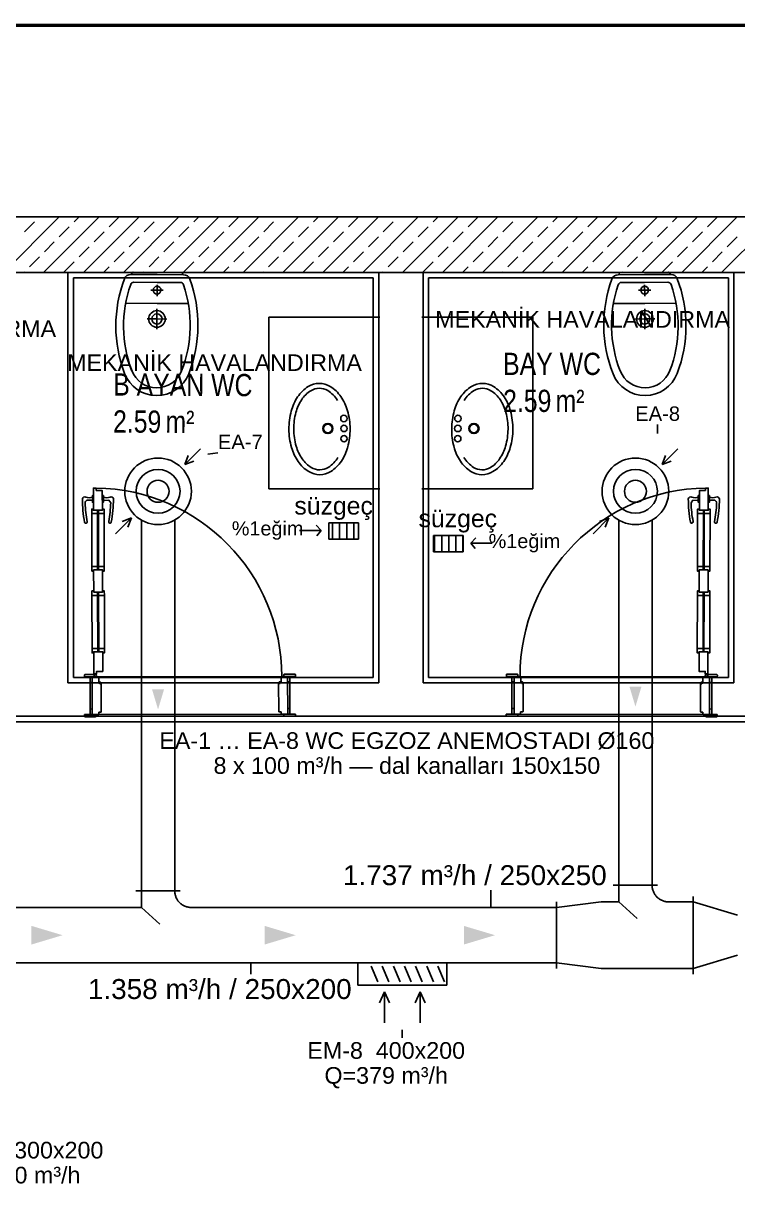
# Model space of a CAD drawing. Header units: centimetres. Extents: x 357699 to 366480, y -615216 to -609849.
# Drawn here: x 358659 to 358981, y -610380 to -609849 of the extents above; entities that cross this region are included whole.
import ezdxf
from ezdxf.enums import TextEntityAlignment as Align

# ---------------------------------------------------------------- set-up
doc = ezdxf.new("R2010")
doc.units = ezdxf.units.CM
for name, color, linetype in [('ROTAS-HAV-CERCEVE', 7, 'Continuous'), ('ROTAS-HAV-EGZOZ', 4, 'Continuous'), ('ROTAS-HAV-MENFEZ', 7, 'Continuous'), ('ROTAS-HAV-OK', 7, 'Continuous'), ('ROTAS-HAV-YAZI', 7, 'Continuous'), ('ROTAS-MIMARI', 8, 'Continuous'), ('ROTAS-MIMARI-KOLON', 8, 'Continuous')]:
    doc.layers.add(name, color=color, linetype=linetype)
doc.styles.add('ROTAS', font='arial.ttf')

msp = doc.modelspace()

# ---------------------------------------------------------------- linework, layer by layer
at = {"layer": 'ROTAS-HAV-CERCEVE', "const_width": 1.5}
msp.add_lwpolyline([(357700, -615060), (359300, -615060), (359300, -609850), (357700, -609850)], close=True, dxfattribs=at)
at = {"layer": 'ROTAS-HAV-EGZOZ'}
for p, q in [((358869.9, -610247.5), (358869.9, -610239.7)), ((358761.8, -610272.5), (358761.8, -610277.5))]:
    msp.add_line(p, q, dxfattribs=at)
for points in [[(358635, -610247.5), (358712.5, -610247.5), (358712.5, -610073)], [(358727.5, -610073), (358727.5, -610240), (358727.51, -610240.37), (358727.54, -610240.74), (358727.58, -610241.1), (358727.64, -610241.46), (358727.72, -610241.82), (358727.82, -610242.18), (358727.94, -610242.53), (358728.07, -610242.87), (358728.22, -610243.21), (358728.39, -610243.54), (358728.57, -610243.86), (358728.76, -610244.17), (358728.98, -610244.47), (358729.2, -610244.76), (358729.44, -610245.04), (358729.7, -610245.3), (358729.96, -610245.56), (358730.24, -610245.8), (358730.53, -610246.02), (358730.83, -610246.24), (358731.14, -610246.43), (358731.46, -610246.61), (358731.79, -610246.78), (358732.13, -610246.93), (358732.47, -610247.06), (358732.82, -610247.18), (358733.18, -610247.28), (358733.54, -610247.36), (358733.9, -610247.42), (358734.26, -610247.46), (358734.63, -610247.49), (358735, -610247.5), (358830, -610247.5), (358899.5, -610247.5), (358919.5, -610245), (358927.5, -610245), (358927.5, -610073)], [(358942.5, -610073), (358942.5, -610237.5), (358942.51, -610237.87), (358942.54, -610238.24), (358942.58, -610238.6), (358942.64, -610238.96), (358942.72, -610239.32), (358942.82, -610239.68), (358942.94, -610240.03), (358943.07, -610240.37), (358943.22, -610240.71), (358943.39, -610241.04), (358943.57, -610241.36), (358943.76, -610241.67), (358943.98, -610241.97), (358944.2, -610242.26), (358944.44, -610242.54), (358944.7, -610242.8), (358944.96, -610243.06), (358945.24, -610243.3), (358945.53, -610243.52), (358945.83, -610243.74), (358946.14, -610243.93), (358946.46, -610244.11), (358946.79, -610244.28), (358947.13, -610244.43), (358947.47, -610244.56), (358947.82, -610244.68), (358948.18, -610244.78), (358948.54, -610244.86), (358948.9, -610244.92), (358949.26, -610244.96), (358949.63, -610244.99), (358950, -610245), (358961, -610245), (358981, -610251)], [(358710, -610240), (358730, -610240)], [(358925, -610237.5), (358945, -610237.5)], [(358899.5, -610275), (358899.5, -610245)], [(358927.5, -610245), (358935.75, -610252.5)], [(358961, -610277.5), (358961, -610242.5)], [(358712.5, -610247.5), (358720.75, -610255)], [(358981, -610269), (358961, -610275), (358935, -610275), (358919.5, -610275), (358899.5, -610272.5), (358830, -610272.5), (358720, -610272.5), (358620, -610272.5), (358400, -610272.5), (358384.5, -610272.5), (358364.5, -610270), (358350, -610270), (358300, -610270)]]:
    msp.add_lwpolyline(points, dxfattribs=at)
at = {"layer": 'ROTAS-HAV-MENFEZ'}
for p, q in [((358739.09, -610040.91), (358732.02, -610047.98)), ((358732.02, -610047.98), (358733.58, -610043.88)), ((358954.09, -610040.91), (358947.02, -610047.98)), ((358947.02, -610047.98), (358948.58, -610043.88)), ((358732.02, -610047.98), (358736.12, -610046.42)), ((358947.02, -610047.98), (358951.12, -610046.42)), ((358700.91, -610079.09), (358707.98, -610072.02)), ((358707.98, -610072.02), (358703.88, -610073.58)), ((358707.98, -610072.02), (358706.42, -610076.12)), ((358915.91, -610079.09), (358922.98, -610072.02)), ((358922.98, -610072.02), (358918.88, -610073.58)), ((358922.98, -610072.02), (358921.42, -610076.12)), ((358816, -610274), (358819, -610281)), ((358821, -610274), (358824, -610281)), ((358826, -610274), (358829, -610281)), ((358831, -610274), (358834, -610281)), ((358836, -610274), (358839, -610281)), ((358841, -610274), (358844, -610281)), ((358846, -610274), (358849, -610281)), ((358822, -610285.5), (358819.75, -610290.5)), ((358822, -610299.5), (358822, -610285.5)), ((358822, -610285.5), (358824.25, -610290.5)), ((358838, -610285.5), (358835.75, -610290.5)), ((358838, -610299.5), (358838, -610285.5)), ((358838, -610285.5), (358840.25, -610290.5))]:
    msp.add_line(p, q, dxfattribs=at)
msp.add_lwpolyline([(358850, -610272.5), (358850, -610282.5), (358810, -610282.5), (358810, -610272.5)], dxfattribs=at)
for centre, radius in [((358720, -610060), 15), ((358720, -610060), 9.9), ((358935, -610060), 15), ((358935, -610060), 9.9), ((358720, -610060), 4.95), ((358935, -610060), 4.95)]:
    msp.add_circle(centre, radius, dxfattribs=at)
at = {"layer": 'ROTAS-HAV-OK'}
for points in [[(358720, -610158.25), (358722.7, -610149.25), (358717.3, -610149.25)], [(358935, -610157), (358937.7, -610148), (358932.3, -610148)], [(358677, -610260), (358663, -610255.8), (358663, -610264.2)], [(358782, -610260), (358768, -610255.8), (358768, -610264.2)], [(358871.75, -610260), (358857.75, -610255.8), (358857.75, -610264.2)]]:
    msp.add_solid(points, dxfattribs=at)
at = {"layer": 'ROTAS-HAV-YAZI'}
for p, q in [((358945, -610033.88), (358945, -610029.88)), ((358742.41, -610043.27), (358746.99, -610042.63)), ((358830, -610302.6), (358830, -610306.3))]:
    msp.add_line(p, q, dxfattribs=at)
at = {"layer": 'ROTAS-MIMARI'}
for p, q in [((357804.37, -609936.35), (359214.37, -609936.35)), ((357804.37, -609936.35), (359214.37, -609936.35)), ((359214.37, -609936.35), (357804.37, -609936.35)), ((359214.37, -609936.35), (357804.37, -609936.35)), ((358634.37, -609936.35), (359134.37, -609936.35)), ((359139.37, -609961.35), (357879.37, -609961.35)), ((357879.37, -609961.35), (359139.37, -609961.35)), ((358519.37, -609961.35), (358714.37, -609961.35)), ((358634.37, -609961.35), (359134.37, -609961.35)), ((358659.51, -609961.35), (358659.82, -609961.05)), ((358679.37, -610146.35), (358679.37, -609961.35)), ((358679.37, -609961.35), (358819.37, -609961.35)), ((358681.87, -610143.85), (358681.87, -609963.85)), ((358681.87, -609963.85), (358816.87, -609963.85)), ((358707.71, -609962.29), (358719.61, -609962.35)), ((358708.81, -609961.3), (358719.61, -609961.35)), ((358713.39, -609961.35), (358713.7, -609961.05)), ((358767.28, -609961.35), (358767.58, -609961.05)), ((358816.87, -609963.85), (358816.87, -610143.85)), ((358819.37, -609961.35), (358819.37, -610146.35)), ((358821.16, -609961.35), (358821.46, -609961.05)), ((358839.37, -609961.35), (358839.37, -610146.35)), ((358979.37, -609961.35), (358839.37, -609961.35)), ((358839.37, -609961.35), (359034.37, -609961.35)), ((358841.87, -609963.85), (358841.87, -610143.85)), ((358976.87, -609963.85), (358841.87, -609963.85)), ((358875.04, -609961.35), (358875.34, -609961.05)), ((358927.23, -609962.41), (358939.13, -609962.35)), ((358927.63, -609962.41), (358927.62, -609962.11)), ((358928.32, -609961.41), (358939.12, -609961.35)), ((358928.92, -609961.35), (358929.22, -609961.05)), ((358976.87, -610143.85), (358976.87, -609963.85)), ((358979.37, -610146.35), (358979.37, -609961.35)), ((358709.1, -609965.8), (358719.59, -609965.85)), ((358719.57, -609969.35), (358716.77, -609969.34)), ((358719.58, -609966.91), (358719.56, -609972.02)), ((358719.57, -609969.35), (358722.37, -609969.37)), ((358730.08, -609965.91), (358719.59, -609965.85)), ((358928.65, -609965.91), (358939.14, -609965.85)), ((358939.16, -609969.35), (358936.36, -609969.37)), ((358949.64, -609965.8), (358939.14, -609965.85)), ((358939.15, -609966.91), (358939.17, -609972.02)), ((358939.16, -609969.35), (358941.96, -609969.34)), ((358719.54, -609975.35), (358705.42, -609975.28)), ((358719.54, -609975.35), (358733.66, -609975.42)), ((358939.19, -609975.35), (358925.07, -609975.42)), ((358939.19, -609975.35), (358953.31, -609975.28)), ((358719.53, -609977.84), (358719.48, -609986.97)), ((358939.2, -609977.84), (358939.25, -609986.97)), ((358719.51, -609982.35), (358715.06, -609982.33)), ((358719.51, -609982.35), (358723.95, -609982.37)), ((358819.9, -609981.58), (358769.9, -609981.58)), ((358769.9, -609981.58), (358769.9, -610058.85)), ((358838.84, -609981.58), (358888.84, -609981.58)), ((358888.84, -609981.58), (358888.84, -610058.85)), ((358939.23, -609982.35), (358934.78, -609982.37)), ((358939.23, -609982.35), (358943.67, -609982.33)), ((358769.9, -610058.85), (358819.9, -610058.85)), ((358888.84, -610058.85), (358838.84, -610058.85)), ((358690.19, -610093.93), (358690.14, -610070)), ((358692.78, -610095.41), (358692.72, -610068.52)), ((358693.2, -610095.41), (358693.14, -610068.51)), ((358695.79, -610093.92), (358695.74, -610069.99)), ((358962.94, -610093.92), (358963, -610069.99)), ((358965.53, -610095.41), (358965.59, -610068.51)), ((358965.95, -610095.41), (358966.01, -610068.52)), ((358968.54, -610093.93), (358968.6, -610070)), ((358793.49, -610077.65), (358791.24, -610075.27)), ((358791.24, -610075.27), (358793.49, -610077.65)), ((358796.86, -610074.17), (358810.27, -610074.17)), ((358796.86, -610081.56), (358796.86, -610074.17)), ((358798.61, -610081.56), (358798.61, -610074.17)), ((358801.79, -610081.56), (358801.79, -610074.17)), ((358804.96, -610081.56), (358804.96, -610074.17)), ((358808.14, -610081.56), (358808.14, -610074.17)), ((358810.27, -610074.17), (358810.27, -610081.56)), ((358783.76, -610077.65), (358793.49, -610077.65)), ((358793.49, -610077.65), (358791.55, -610079.99)), ((358810.27, -610081.56), (358796.86, -610081.56)), ((358857.45, -610079.86), (358844.04, -610079.86)), ((358844.04, -610079.86), (358844.04, -610087.26)), ((358844.57, -610087.26), (358844.57, -610079.86)), ((358847.75, -610087.26), (358847.75, -610079.86)), ((358850.92, -610087.26), (358850.92, -610079.86)), ((358854.1, -610087.26), (358854.1, -610079.86)), ((358857.27, -610087.26), (358857.27, -610079.86)), ((358857.45, -610087.26), (358857.45, -610079.86)), ((358860.81, -610083.35), (358863.06, -610080.97)), ((358863.06, -610080.97), (358860.81, -610083.35)), ((358844.04, -610087.26), (358857.45, -610087.26)), ((358870.54, -610083.35), (358860.81, -610083.35)), ((358860.81, -610083.35), (358862.75, -610085.69)), ((358690.27, -610130.82), (358690.22, -610106.89)), ((358692.8, -610105.41), (358692.86, -610132.3)), ((358693.22, -610105.41), (358693.28, -610132.3)), ((358695.87, -610130.81), (358695.82, -610106.88)), ((358962.86, -610130.81), (358962.91, -610106.88)), ((358965.51, -610105.41), (358965.45, -610132.3)), ((358965.93, -610105.41), (358965.87, -610132.3)), ((358968.46, -610130.82), (358968.51, -610106.89)), ((358789.37, -610143.85), (358681.87, -610143.85)), ((358686.86, -610142.88), (358686.86, -610143.58)), ((358686.86, -610142.88), (358686.86, -610143.58)), ((358686.86, -610143.58), (358693.01, -610143.57)), ((358687.16, -610142.58), (358690.91, -610142.57)), ((358689.36, -610143.58), (358689.36, -610146.08)), ((358690.36, -610143.57), (358690.4, -610160.57)), ((358691.21, -610142.87), (358691.21, -610143.57)), ((358691.64, -610143.44), (358691.64, -610143.57)), ((358691.74, -610142.47), (358691.78, -610142.3)), ((358691.94, -610143.45), (358691.94, -610143.57)), ((358692.04, -610142.52), (358692.08, -610142.3)), ((358693.01, -610143.57), (358775.71, -610143.38)), ((358693.31, -610143.87), (358693.31, -610146.37)), ((358775.41, -610143.68), (358775.41, -610146.18)), ((358781.86, -610143.37), (358775.71, -610143.38)), ((358776.65, -610142.68), (358776.65, -610143.38)), ((358781.56, -610142.37), (358776.95, -610142.38)), ((358778.36, -610143.38), (358778.4, -610160.38)), ((358779.36, -610143.37), (358779.36, -610145.87)), ((358781.86, -610142.67), (358781.86, -610143.37)), ((358781.86, -610142.67), (358781.86, -610143.37)), ((358816.87, -610143.85), (358789.37, -610143.85)), ((358841.87, -610143.85), (358869.37, -610143.85)), ((358869.37, -610143.85), (358976.87, -610143.85)), ((358876.88, -610142.67), (358876.87, -610143.37)), ((358876.88, -610142.67), (358876.87, -610143.37)), ((358876.87, -610143.37), (358883.02, -610143.38)), ((358877.18, -610142.37), (358881.78, -610142.38)), ((358879.37, -610143.37), (358879.37, -610145.87)), ((358880.37, -610143.38), (358880.34, -610160.38)), ((358882.08, -610142.68), (358882.08, -610143.38)), ((358965.72, -610143.57), (358883.02, -610143.38)), ((358883.32, -610143.68), (358883.32, -610146.18)), ((358965.42, -610143.87), (358965.42, -610146.37)), ((358971.87, -610143.58), (358965.72, -610143.57)), ((358966.7, -610142.52), (358966.65, -610142.3)), ((358966.8, -610143.45), (358966.8, -610143.57)), ((358966.99, -610142.47), (358966.96, -610142.3)), ((358967.1, -610143.44), (358967.1, -610143.57)), ((358967.53, -610142.87), (358967.52, -610143.57)), ((358971.58, -610142.58), (358967.83, -610142.57)), ((358968.37, -610143.57), (358968.34, -610160.57)), ((358969.37, -610143.58), (358969.37, -610146.08)), ((358971.88, -610142.88), (358971.87, -610143.58)), ((358971.88, -610142.88), (358971.87, -610143.58)), ((358789.37, -610146.35), (358679.37, -610146.35)), ((358689.36, -610146.08), (358690.36, -610146.07)), ((358689.39, -610158.08), (358689.36, -610146.08)), ((358693.31, -610146.37), (358694.11, -610146.36)), ((358693.58, -610146.33), (358694.27, -610146.33)), ((358693.8, -610146.21), (358694.05, -610146.21)), ((358693.8, -610146.33), (358693.8, -610146.81)), ((358693.8, -610146.81), (358694.05, -610146.81)), ((358694.05, -610146.33), (358694.05, -610146.81)), ((358694.42, -610146.66), (358694.44, -610159.26)), ((358774.32, -610146.49), (358774.34, -610159.09)), ((358775.15, -610146.15), (358774.46, -610146.15)), ((358775.41, -610146.18), (358774.61, -610146.19)), ((358774.93, -610146.03), (358774.68, -610146.03)), ((358774.68, -610146.15), (358774.68, -610146.63)), ((358774.93, -610146.63), (358774.68, -610146.63)), ((358774.93, -610146.15), (358774.93, -610146.63)), ((358779.36, -610145.87), (358778.36, -610145.88)), ((358779.39, -610157.87), (358779.36, -610145.87)), ((358819.37, -610146.35), (358789.37, -610146.35)), ((358839.37, -610146.35), (358869.37, -610146.35)), ((358869.37, -610146.35), (358979.37, -610146.35)), ((358879.34, -610157.87), (358879.37, -610145.87)), ((358879.37, -610145.87), (358880.37, -610145.88)), ((358883.32, -610146.18), (358884.12, -610146.19)), ((358883.58, -610146.15), (358884.27, -610146.15)), ((358883.8, -610146.03), (358884.06, -610146.03)), ((358883.8, -610146.15), (358883.8, -610146.63)), ((358883.8, -610146.63), (358884.06, -610146.63)), ((358884.06, -610146.15), (358884.06, -610146.63)), ((358884.42, -610146.49), (358884.39, -610159.09)), ((358964.32, -610146.66), (358964.29, -610159.26)), ((358965.15, -610146.33), (358964.46, -610146.33)), ((358965.42, -610146.37), (358964.62, -610146.36)), ((358964.94, -610146.21), (358964.68, -610146.21)), ((358964.68, -610146.33), (358964.68, -610146.81)), ((358964.93, -610146.81), (358964.68, -610146.81)), ((358964.94, -610146.33), (358964.93, -610146.81)), ((358969.37, -610146.08), (358968.37, -610146.07)), ((358969.34, -610158.08), (358969.37, -610146.08)), ((357829.37, -610161.35), (359189.37, -610161.35)), ((358686.9, -610160.58), (358693.05, -610160.57)), ((358686.9, -610160.58), (358686.9, -610161.28)), ((358686.9, -610160.58), (358686.9, -610161.28)), ((358687.2, -610161.58), (358691.81, -610161.57)), ((358689.39, -610158.08), (358690.39, -610158.07)), ((358689.39, -610158.08), (358689.4, -610160.58)), ((358692.1, -610160.57), (358692.11, -610161.27)), ((358693.05, -610160.57), (358775.75, -610160.38)), ((358693.34, -610159.57), (358694.14, -610159.56)), ((358693.34, -610159.57), (358693.35, -610160.27)), ((358775.44, -610159.38), (358774.64, -610159.39)), ((358775.44, -610159.38), (358775.45, -610160.08)), ((358781.9, -610160.37), (358775.75, -610160.38)), ((358776.69, -610160.38), (358776.69, -610161.08)), ((358781.6, -610161.37), (358776.99, -610161.38)), ((358779.39, -610157.87), (358778.39, -610157.88)), ((358779.39, -610157.87), (358779.4, -610160.37)), ((358781.9, -610160.37), (358781.9, -610161.07)), ((358781.9, -610160.37), (358781.9, -610161.07)), ((358876.84, -610160.37), (358876.83, -610161.07)), ((358876.84, -610160.37), (358876.83, -610161.07)), ((358876.84, -610160.37), (358882.99, -610160.38)), ((358877.13, -610161.37), (358881.74, -610161.38)), ((358879.34, -610157.87), (358880.34, -610157.88)), ((358879.34, -610157.87), (358879.34, -610160.37)), ((358882.04, -610160.38), (358882.04, -610161.08)), ((358965.69, -610160.57), (358882.99, -610160.38)), ((358883.29, -610159.38), (358883.29, -610160.08)), ((358883.29, -610159.38), (358884.09, -610159.39)), ((358965.39, -610159.57), (358964.59, -610159.56)), ((358965.39, -610159.57), (358965.39, -610160.27)), ((358971.84, -610160.58), (358965.69, -610160.57)), ((358966.63, -610160.57), (358966.63, -610161.27)), ((358971.53, -610161.58), (358966.93, -610161.57)), ((358969.34, -610158.08), (358968.34, -610158.07)), ((358969.34, -610158.08), (358969.34, -610160.58)), ((358971.84, -610160.58), (358971.83, -610161.28)), ((358971.84, -610160.58), (358971.83, -610161.28)), ((357831.87, -610163.85), (359186.87, -610163.85))]:
    msp.add_line(p, q, dxfattribs=at)
for points in [[(358692.11, -610059.67), (358692.11, -610058.52), (358690.91, -610058.52), (358690.93, -610068.52), (358694.93, -610068.51), (358694.91, -610059.66)], [(358966.62, -610059.67), (358966.62, -610058.52), (358967.82, -610058.52), (358967.8, -610068.52), (358963.8, -610068.51), (358963.82, -610059.66)], [(358690.93, -610068), (358690.13, -610068), (358690.14, -610070), (358692.73, -610070), (358692.72, -610068.52), (358690.93, -610068.52)], [(358694.93, -610067.99), (358695.73, -610067.99), (358695.74, -610069.99), (358693.15, -610069.99), (358693.14, -610068.51), (358694.93, -610068.51)], [(358963.8, -610067.99), (358963, -610067.99), (358963, -610069.99), (358965.59, -610069.99), (358965.59, -610068.51), (358963.8, -610068.51)], [(358967.8, -610068), (358968.6, -610068), (358968.6, -610070), (358966.01, -610070), (358966.01, -610068.52), (358967.8, -610068.52)], [(358690.99, -610095.93), (358690.19, -610095.93), (358690.19, -610093.93), (358692.78, -610093.93), (358692.78, -610095.41), (358690.99, -610095.41)], [(358691.01, -610105.41), (358695.01, -610105.4), (358694.99, -610095.4), (358690.99, -610095.41), (358691.01, -610105.41)], [(358694.99, -610095.92), (358695.79, -610095.92), (358695.79, -610093.92), (358693.2, -610093.93), (358693.2, -610095.41), (358694.99, -610095.4)], [(358963.74, -610095.92), (358962.94, -610095.92), (358962.94, -610093.92), (358965.53, -610093.93), (358965.53, -610095.41), (358963.74, -610095.4)], [(358967.72, -610105.41), (358963.72, -610105.4), (358963.74, -610095.4), (358967.74, -610095.41), (358967.72, -610105.41)], [(358967.74, -610095.93), (358968.54, -610095.93), (358968.54, -610093.93), (358965.95, -610093.93), (358965.95, -610095.41), (358967.74, -610095.41)], [(358691.01, -610104.89), (358690.21, -610104.89), (358690.22, -610106.89), (358692.81, -610106.89), (358692.8, -610105.41), (358691.01, -610105.41)], [(358695.01, -610104.88), (358695.81, -610104.88), (358695.82, -610106.88), (358693.23, -610106.89), (358693.22, -610105.41), (358695.01, -610105.4)], [(358963.72, -610104.88), (358962.92, -610104.88), (358962.91, -610106.88), (358965.5, -610106.89), (358965.51, -610105.41), (358963.72, -610105.4)], [(358967.72, -610104.89), (358968.52, -610104.89), (358968.51, -610106.89), (358965.92, -610106.89), (358965.93, -610105.41), (358967.72, -610105.41)], [(358691.08, -610132.82), (358690.28, -610132.82), (358690.27, -610130.82), (358692.86, -610130.82), (358692.86, -610132.3), (358691.07, -610132.3)], [(358691.07, -610132.3), (358691.1, -610142.3), (358692.3, -610142.3), (358692.29, -610141.15), (358695.09, -610141.14), (358695.07, -610132.29)], [(358695.08, -610132.81), (358695.88, -610132.81), (358695.87, -610130.81), (358693.28, -610130.82), (358693.28, -610132.3), (358695.07, -610132.29)], [(358963.66, -610132.81), (358962.86, -610132.81), (358962.86, -610130.81), (358965.45, -610130.82), (358965.45, -610132.3), (358963.66, -610132.29)], [(358967.66, -610132.3), (358967.64, -610142.3), (358966.44, -610142.3), (358966.44, -610141.15), (358963.64, -610141.14), (358963.66, -610132.29)], [(358967.66, -610132.82), (358968.46, -610132.82), (358968.46, -610130.82), (358965.87, -610130.82), (358965.87, -610132.3), (358967.66, -610132.3)]]:
    msp.add_lwpolyline(points, close=True, dxfattribs=at)
for points in [[(358690.92, -610061.91), (358690.42, -610061.91), (358690.42, -610064.91), (358690.92, -610064.91)], [(358694.92, -610061.9), (358695.42, -610061.9), (358695.42, -610064.9), (358694.92, -610064.9)], [(358695.42, -610064.15), (358697.88, -610064.02), (358698.7, -610065.24)], [(358963.31, -610064.15), (358960.85, -610064.02), (358960.04, -610065.24)], [(358963.82, -610061.9), (358963.32, -610061.9), (358963.31, -610064.9), (358963.81, -610064.9)], [(358967.82, -610061.91), (358968.32, -610061.91), (358968.31, -610064.91), (358967.81, -610064.91)], [(358692.82, -610068.52), (358692.88, -610095.41)], [(358693.08, -610095.41), (358693.02, -610068.51)], [(358965.65, -610095.41), (358965.71, -610068.51)], [(358965.91, -610068.52), (358965.85, -610095.41)], [(358692.96, -610132.3), (358692.9, -610105.41)], [(358693.1, -610105.41), (358693.16, -610132.3)], [(358965.63, -610105.41), (358965.57, -610132.3)], [(358965.77, -610132.3), (358965.83, -610105.41)]]:
    msp.add_lwpolyline(points, dxfattribs=at)
for centre, radius in [((358803.69, -610027.19), 1.43), ((358855.05, -610027.19), 1.43), ((358796.47, -610031.69), 2.3), ((358796.47, -610031.69), 1.94), ((358803.72, -610031.69), 1.43), ((358855.01, -610031.69), 1.43), ((358862.27, -610031.69), 2.3), ((358862.27, -610031.69), 1.94), ((358803.75, -610036.29), 1.43), ((358854.98, -610036.29), 1.43), ((358691.8, -610142.97), 0.5), ((358966.93, -610142.97), 0.5)]:
    msp.add_circle(centre, radius, dxfattribs=at)
for centre, radius, start, end in [((358760.99, -609985.5), 60, 159.2351, 200.8678), ((358707.69, -609965.29), 3, 89.7092, 159.2351), ((358708.81, -609962), 0.7, 89.7092, 179.7092), ((358730.41, -609962.11), 0.7, 359.7092, 89.7092), ((358731.49, -609965.41), 3, 20.1832, 89.7092), ((358677.99, -609985.08), 60, 338.5505, 20.1832), ((358980.74, -609985.08), 60, 159.8168, 201.4495), ((358927.24, -609965.41), 3, 90.2908, 159.8168), ((358928.32, -609962.11), 0.7, 90.2908, 180.2908), ((358949.92, -609962), 0.7, 0.2908, 90.2908), ((358951.04, -609965.29), 3, 20.7649, 90.2908), ((358897.74, -609985.5), 60, 339.1322, 20.7649), ((358760.99, -609985.5), 56.5, 160.6746, 200.8678), ((358709.09, -609967.3), 1.5, 89.7092, 160.6746), ((358719.57, -609969.35), 1.75, 89.7092, 269.7092), ((358719.57, -609969.35), 1.75, 269.7092, 89.7092), ((358730.07, -609967.41), 1.5, 18.7437, 89.7092), ((358677.99, -609985.08), 56.5, 338.5505, 18.7437), ((358980.74, -609985.08), 56.5, 161.2563, 201.4495), ((358928.66, -609967.41), 1.5, 90.2908, 161.2563), ((358939.16, -609969.35), 1.75, 90.2908, 270.2908), ((358939.16, -609969.35), 1.75, 270.2908, 90.2908), ((358949.64, -609967.3), 1.5, 19.3254, 90.2908), ((358897.74, -609985.5), 56.5, 339.1322, 19.3254), ((358719.51, -609982.35), 3.75, 89.7092, 269.7092), ((358719.51, -609982.35), 2.3, 89.7092, 269.7092), ((358719.51, -609982.35), 3.75, 269.7092, 89.7092), ((358719.51, -609982.35), 2.3, 269.7092, 89.7092), ((358939.23, -609982.35), 3.75, 90.2908, 270.2908), ((358939.23, -609982.35), 2.3, 90.2908, 270.2908), ((358939.23, -609982.35), 3.75, 270.2908, 90.2908), ((358939.23, -609982.35), 2.3, 270.2908, 90.2908), ((358719.41, -610001.35), 15.5, 200.8678, 269.7092), ((358719.41, -610001.35), 12, 200.8678, 269.7092), ((358719.41, -610001.35), 15.5, 269.7092, 338.5505), ((358719.41, -610001.35), 12, 269.7092, 338.5505), ((358939.32, -610001.35), 15.5, 201.4495, 270.2908), ((358939.32, -610001.35), 12, 201.4495, 270.2908), ((358939.32, -610001.35), 12, 270.2908, 339.1322), ((358939.32, -610001.35), 15.5, 270.2908, 339.1322), ((358795.97, -610026.12), 15.7, 122.11, 146.562), ((358792.64, -610020.81), 9.43, 90.3966, 122.11), ((358792.64, -610020.81), 9.43, 58.6832, 90.3966), ((358789.38, -610026.17), 15.7, 34.2313, 58.6832), ((358869.35, -610026.17), 15.7, 121.3168, 145.7687), ((358866.1, -610020.81), 9.43, 89.6034, 121.3168), ((358866.1, -610020.81), 9.43, 57.89, 89.6034), ((358862.76, -610026.12), 15.7, 33.438, 57.89), ((358801.22, -610029.59), 21.99, 146.562, 164.8791), ((358795.97, -610026.12), 13.51, 122.11, 146.562), ((358792.64, -610020.81), 7.24, 90.3966, 122.11), ((358792.64, -610020.81), 7.24, 58.6832, 90.3966), ((358789.38, -610026.17), 13.51, 31.7734, 58.6832), ((358784.18, -610029.71), 21.99, 15.9142, 34.2313), ((358874.55, -610029.71), 21.99, 145.7687, 164.0858), ((358869.35, -610026.17), 13.51, 121.3168, 148.2266), ((358866.1, -610020.81), 7.24, 89.6034, 121.3168), ((358866.1, -610020.81), 7.24, 57.89, 89.6034), ((358862.76, -610026.12), 13.51, 33.438, 57.89), ((358857.52, -610029.59), 21.99, 15.1209, 33.438), ((358801.22, -610029.59), 19.8, 146.562, 164.8791), ((358775.93, -610032.06), 30.56, 0.3966, 15.9142), ((358882.8, -610032.06), 30.56, 164.0858, 179.6034), ((358857.52, -610029.59), 19.8, 15.1209, 33.438), ((358809.5, -610031.83), 30.56, 164.8791, 180.3966), ((358809.5, -610031.83), 28.38, 164.8791, 180.3966), ((358849.24, -610031.83), 28.38, 359.6034, 15.1209), ((358849.24, -610031.83), 30.56, 359.6034, 15.1209), ((358809.5, -610031.83), 30.56, 180.3966, 195.9142), ((358809.5, -610031.83), 28.38, 180.3966, 195.9142), ((358775.93, -610032.06), 30.56, 344.8791, 0.3966), ((358882.8, -610032.06), 30.56, 179.6034, 195.1209), ((358849.24, -610031.83), 28.38, 344.0858, 359.6034), ((358849.24, -610031.83), 30.56, 344.0858, 359.6034), ((358801.25, -610034.18), 19.8, 195.9142, 214.2313), ((358857.48, -610034.18), 19.8, 325.7687, 344.0858), ((358801.25, -610034.18), 21.99, 195.9142, 214.2313), ((358789.46, -610037.76), 13.51, 302.11, 329.0199), ((358784.21, -610034.3), 21.99, 326.562, 344.8791), ((358874.52, -610034.3), 21.99, 195.1209, 213.438), ((358869.27, -610037.76), 13.51, 210.9801, 237.89), ((358857.48, -610034.18), 21.99, 325.7687, 344.0858), ((358796.05, -610037.72), 15.7, 214.2313, 238.6832), ((358796.05, -610037.72), 13.51, 214.2313, 238.6832), ((358792.79, -610043.07), 7.24, 238.6832, 270.3966), ((358792.79, -610043.07), 7.24, 270.3966, 302.11), ((358789.46, -610037.76), 15.7, 302.11, 326.562), ((358869.27, -610037.76), 15.7, 213.438, 237.89), ((358865.94, -610043.07), 7.24, 237.89, 269.6034), ((358865.94, -610043.07), 7.24, 269.6034, 301.3168), ((358862.68, -610037.72), 13.51, 301.3168, 325.7687), ((358862.68, -610037.72), 15.7, 301.3168, 325.7687), ((358792.79, -610043.07), 9.43, 238.6832, 270.3966), ((358792.79, -610043.07), 9.43, 270.3966, 302.11), ((358865.94, -610043.07), 9.43, 237.89, 269.6034), ((358865.94, -610043.07), 9.43, 269.6034, 301.3168), ((358690.89, -610143.33), 84.82, 359.9649, 89.1726), ((358967.85, -610143.33), 84.82, 90.8274, 180.0351), ((358686.98, -610063.62), 1.08, 63.6186, 169.5628), ((358741.67, -610063.28), 55.75, 180.1507, 191.0073), ((358688.5, -610065.27), 1.35, 113.6162, 179.7549), ((358741.67, -610063.28), 54.55, 182.094, 190.9955), ((358688.96, -610058.47), 4.44, 250.3068, 289.1885), ((358688.98, -610068.37), 4.44, 71.0668, 103.2235), ((358696.86, -610058.45), 4.44, 251.0668, 289.9485), ((358644.17, -610063.49), 54.55, 349.2598, 358.1613), ((358698.86, -610063.59), 1.08, 10.6926, 116.6367), ((358644.17, -610063.49), 55.75, 349.248, 0.1046), ((358959.87, -610063.59), 1.08, 63.3633, 169.3074), ((359014.56, -610063.49), 55.75, 179.8954, 190.752), ((359014.56, -610063.49), 54.55, 181.8387, 190.7402), ((358961.87, -610058.45), 4.44, 250.0515, 288.9332), ((358969.77, -610058.47), 4.44, 250.8115, 289.6932), ((358969.75, -610068.37), 4.44, 76.7765, 108.9332), ((358917.06, -610063.28), 54.55, 349.0045, 357.906), ((358970.23, -610065.27), 1.35, 0.2451, 66.3838), ((358971.75, -610063.62), 1.08, 10.4372, 116.3814), ((358917.06, -610063.28), 55.75, 348.9927, 359.8493), ((358687.53, -610073.8), 0.6, 191.5211, 11.5211), ((358698.36, -610073.78), 0.6, 168.7342, 348.7342), ((358960.38, -610073.78), 0.6, 191.2658, 11.2658), ((358971.2, -610073.8), 0.6, 168.4789, 348.4789), ((358687.16, -610142.88), 0.3, 90.0531, 180.1277), ((358690.91, -610142.87), 0.3, 0.1277, 90.2023), ((358693.01, -610143.87), 0.3, 0.1277, 90.1277), ((358774.8, -610146.13), 0.347, 356.755, 183.5003), ((358775.71, -610143.68), 0.3, 90.1277, 180.1277), ((358776.95, -610142.68), 0.3, 90.0531, 180.1277), ((358781.56, -610142.67), 0.3, 0.1277, 90.2023), ((358877.18, -610142.67), 0.3, 89.7977, 179.8723), ((358881.78, -610142.68), 0.3, 359.8723, 89.9469), ((358883.02, -610143.68), 0.3, 359.8723, 89.8723), ((358883.93, -610146.13), 0.347, 356.4997, 183.245), ((358965.72, -610143.87), 0.3, 89.8723, 179.8723), ((358967.83, -610142.87), 0.3, 89.7977, 179.8723), ((358971.58, -610142.88), 0.3, 359.8723, 89.9469), ((358693.92, -610146.31), 0.347, 356.755, 183.5003), ((358694.12, -610146.66), 0.3, 0.1277, 90.1277), ((358774.62, -610146.49), 0.3, 90.1277, 180.1277), ((358884.12, -610146.49), 0.3, 359.8723, 89.8723), ((358964.62, -610146.66), 0.3, 89.8723, 179.8723), ((358964.81, -610146.31), 0.347, 356.4997, 183.245), ((358687.2, -610161.28), 0.3, 180.1277, 270.2023), ((358691.81, -610161.27), 0.3, 270.1277, 0.1277), ((358693.05, -610160.27), 0.3, 270.0531, 0.1277), ((358694.14, -610159.26), 0.3, 270.1277, 0.2023), ((358774.64, -610159.09), 0.3, 180.0531, 270.1277), ((358775.75, -610160.08), 0.3, 180.1277, 270.2023), ((358776.99, -610161.08), 0.3, 180.1277, 270.1277), ((358781.6, -610161.07), 0.3, 270.053, 0.1277), ((358877.13, -610161.07), 0.3, 179.8723, 269.947), ((358881.74, -610161.08), 0.3, 269.8723, 359.8723), ((358882.99, -610160.08), 0.3, 269.7977, 359.8723), ((358884.09, -610159.09), 0.3, 269.8723, 359.9469), ((358964.59, -610159.26), 0.3, 179.7977, 269.8723), ((358965.69, -610160.27), 0.3, 179.8723, 269.9469), ((358966.93, -610161.27), 0.3, 179.8723, 269.8723), ((358971.53, -610161.28), 0.3, 269.7977, 359.8723)]:
    msp.add_arc(centre, radius, start, end, dxfattribs=at)
at = {"layer": 'ROTAS-MIMARI-KOLON'}
for p, q in [((358650.53, -609961.35), (358675.53, -609936.35)), ((358659.82, -609943.09), (358664.31, -609938.6)), ((358668.49, -609961.35), (358693.49, -609936.35)), ((358682.27, -609938.6), (358684.51, -609936.35)), ((358686.45, -609961.35), (358711.45, -609936.35)), ((358697.98, -609940.84), (358702.47, -609936.35)), ((358704.41, -609961.35), (358729.41, -609936.35)), ((358713.7, -609943.09), (358718.19, -609938.6)), ((358722.37, -609961.35), (358747.37, -609936.35)), ((358736.15, -609938.6), (358738.39, -609936.35)), ((358740.33, -609961.35), (358765.33, -609936.35)), ((358751.86, -609940.84), (358756.35, -609936.35)), ((358758.29, -609961.35), (358783.29, -609936.35)), ((358767.58, -609943.09), (358772.07, -609938.6)), ((358776.26, -609961.35), (358801.26, -609936.35)), ((358790.03, -609938.6), (358792.28, -609936.35)), ((358794.22, -609961.35), (358819.22, -609936.35)), ((358805.74, -609940.84), (358810.23, -609936.35)), ((358812.18, -609961.35), (358837.18, -609936.35)), ((358821.46, -609943.09), (358825.95, -609938.6)), ((358830.14, -609961.35), (358855.14, -609936.35)), ((358843.91, -609938.6), (358846.16, -609936.35)), ((358848.1, -609961.35), (358873.1, -609936.35)), ((358859.63, -609940.84), (358864.12, -609936.35)), ((358866.06, -609961.35), (358891.06, -609936.35)), ((358875.34, -609943.09), (358879.83, -609938.6)), ((358884.02, -609961.35), (358909.02, -609936.35)), ((358897.79, -609938.6), (358900.04, -609936.35)), ((358901.98, -609961.35), (358926.98, -609936.35)), ((358913.51, -609940.84), (358918, -609936.35)), ((358919.94, -609961.35), (358944.94, -609936.35)), ((358929.22, -609943.09), (358933.71, -609938.6)), ((358937.9, -609961.35), (358962.9, -609936.35)), ((358951.67, -609938.6), (358953.92, -609936.35)), ((358955.86, -609961.35), (358980.86, -609936.35)), ((358967.39, -609940.84), (358971.88, -609936.35)), ((358973.82, -609961.35), (358998.82, -609936.35)), ((358675.53, -609945.33), (358680.02, -609940.84)), ((358691.25, -609947.58), (358695.74, -609943.09)), ((358729.41, -609945.33), (358733.9, -609940.84)), ((358745.13, -609947.58), (358749.62, -609943.09)), ((358783.29, -609945.33), (358787.78, -609940.84)), ((358799.01, -609947.58), (358803.5, -609943.09)), ((358837.18, -609945.33), (358841.67, -609940.84)), ((358852.89, -609947.58), (358857.38, -609943.09)), ((358891.06, -609945.33), (358895.55, -609940.84)), ((358906.77, -609947.58), (358911.26, -609943.09)), ((358944.94, -609945.33), (358949.43, -609940.84)), ((358960.65, -609947.58), (358965.14, -609943.09)), ((358668.8, -609952.07), (358673.29, -609947.58)), ((358706.96, -609949.82), (358711.45, -609945.33)), ((358722.68, -609952.07), (358727.17, -609947.58)), ((358760.84, -609949.82), (358765.33, -609945.33)), ((358776.56, -609952.07), (358781.05, -609947.58)), ((358814.72, -609949.82), (358819.21, -609945.33)), ((358830.44, -609952.07), (358834.93, -609947.58)), ((358868.61, -609949.82), (358873.1, -609945.33)), ((358884.32, -609952.07), (358888.81, -609947.58)), ((358922.49, -609949.82), (358926.98, -609945.33)), ((358938.2, -609952.07), (358942.69, -609947.58)), ((358976.37, -609949.82), (358980.86, -609945.33)), ((358662.06, -609958.8), (358666.55, -609954.31)), ((358684.51, -609954.31), (358689, -609949.82)), ((358700.23, -609956.56), (358704.72, -609952.07)), ((358715.94, -609958.8), (358720.43, -609954.31)), ((358738.39, -609954.31), (358742.88, -609949.82)), ((358754.11, -609956.56), (358758.6, -609952.07)), ((358769.82, -609958.8), (358774.31, -609954.31)), ((358792.27, -609954.31), (358796.76, -609949.82)), ((358807.99, -609956.56), (358812.48, -609952.07)), ((358823.7, -609958.8), (358828.2, -609954.31)), ((358846.16, -609954.31), (358850.65, -609949.82)), ((358861.87, -609956.56), (358866.36, -609952.07)), ((358877.59, -609958.8), (358882.08, -609954.31)), ((358900.04, -609954.31), (358904.53, -609949.82)), ((358915.75, -609956.56), (358920.24, -609952.07)), ((358931.47, -609958.8), (358935.96, -609954.31)), ((358953.92, -609954.31), (358958.41, -609949.82)), ((358969.63, -609956.56), (358974.12, -609952.07)), ((358677.78, -609961.05), (358682.27, -609956.56)), ((358695.43, -609961.35), (358697.98, -609958.8)), ((358731.66, -609961.05), (358736.15, -609956.56)), ((358749.31, -609961.35), (358751.86, -609958.8)), ((358785.54, -609961.05), (358790.03, -609956.56)), ((358803.2, -609961.35), (358805.74, -609958.8)), ((358839.42, -609961.05), (358843.91, -609956.56)), ((358857.08, -609961.35), (358859.63, -609958.8)), ((358893.3, -609961.05), (358897.79, -609956.56)), ((358910.96, -609961.35), (358913.51, -609958.8)), ((358947.18, -609961.05), (358951.67, -609956.56)), ((358964.84, -609961.35), (358967.39, -609958.8)), ((358708.11, -609962.29), (358708.11, -609961.99)), ((358730.41, -609961.41), (358719.61, -609961.35)), ((358731.51, -609962.41), (358719.61, -609962.35)), ((358731.11, -609962.41), (358731.11, -609962.11)), ((358949.92, -609961.3), (358939.12, -609961.35)), ((358951.02, -609962.29), (358939.13, -609962.35)), ((358950.62, -609962.29), (358950.62, -609961.99))]:
    msp.add_line(p, q, dxfattribs=at)

# ---------------------------------------------------------------- texts
at = {"layer": 'ROTAS-HAV-EGZOZ', "style": 'ROTAS'}
for s, p in [('1.737 m³/h / 250x250', (358862.65, -610232.95)), ('1.358 m³/h / 250x200', (358747.8, -610284.25))]:
    msp.add_text(s, height=9, dxfattribs=at).set_placement(p, align=Align.MIDDLE_CENTER)
at = {"layer": 'ROTAS-HAV-YAZI', "style": 'ROTAS'}
for s, height, p in [('EA-8', 6.5, (358945, -610025)), ('EA-7', 6.5, (358757.05, -610037.75)), ('EA-1 … EA-8 WC EGZOZ ANEMOSTADI Ø160', 7.5, (358832.06, -610172.31)), ('8 x 100 m³/h — dal kanalları 150x150', 7.5, (358832.06, -610183.56)), ('EM-8  400x200', 7.5, (358822.75, -610311.92)), ('Q=379 m³/h', 7.5, (358822.75, -610323.17)), ('TM-14  300x200', 7.5, (358657.25, -610356.83)), ('Q=300 m³/h', 7.5, (358657.25, -610368.08))]:
    msp.add_text(s, height=height, dxfattribs=at).set_placement(p, align=Align.MIDDLE_CENTER)
at = {"layer": 'ROTAS-MIMARI', "style": 'ROTAS'}
for s, height, p in [('MEKANİK HAVALANDIRMA', 7.5, (358541.36, -609990.46)), ('MEKANİK HAVALANDIRMA', 7.5, (358844.84, -609986.27)), ('MEKANİK HAVALANDIRMA', 7.5, (358679.07, -610005.79)), ('süzgeç', 7.987, (358781.39, -610070.48)), ('süzgeç', 7.987, (358837.32, -610076.18)), ('%%%1eğim', 6.39, (358753.21, -610079.9)), ('%%%1eğim', 6.39, (358868.9, -610085.6))]:
    msp.add_text(s, height=height, dxfattribs=at).set_placement(p)
at = {"layer": 'ROTAS-MIMARI', "style": 'ROTAS', "width": 0.8}
for s, p in [('BAY WC', (358875.4, -610007.57)), ('2.59', (358875.4, -610024.24)), ('m²', (358899.02, -610024.24))]:
    msp.add_text(s, height=10, dxfattribs=at).set_placement(p)
for s, p in [('B AYAN WC', (358699.79, -610016.84)), ('2.59', (358699.71, -610033.51)), ('m²', (358723.33, -610033.63))]:
    msp.add_text(s, height=10, rotation=359.7092, dxfattribs=at).set_placement(p)

doc.saveas('drawing.dxf')
